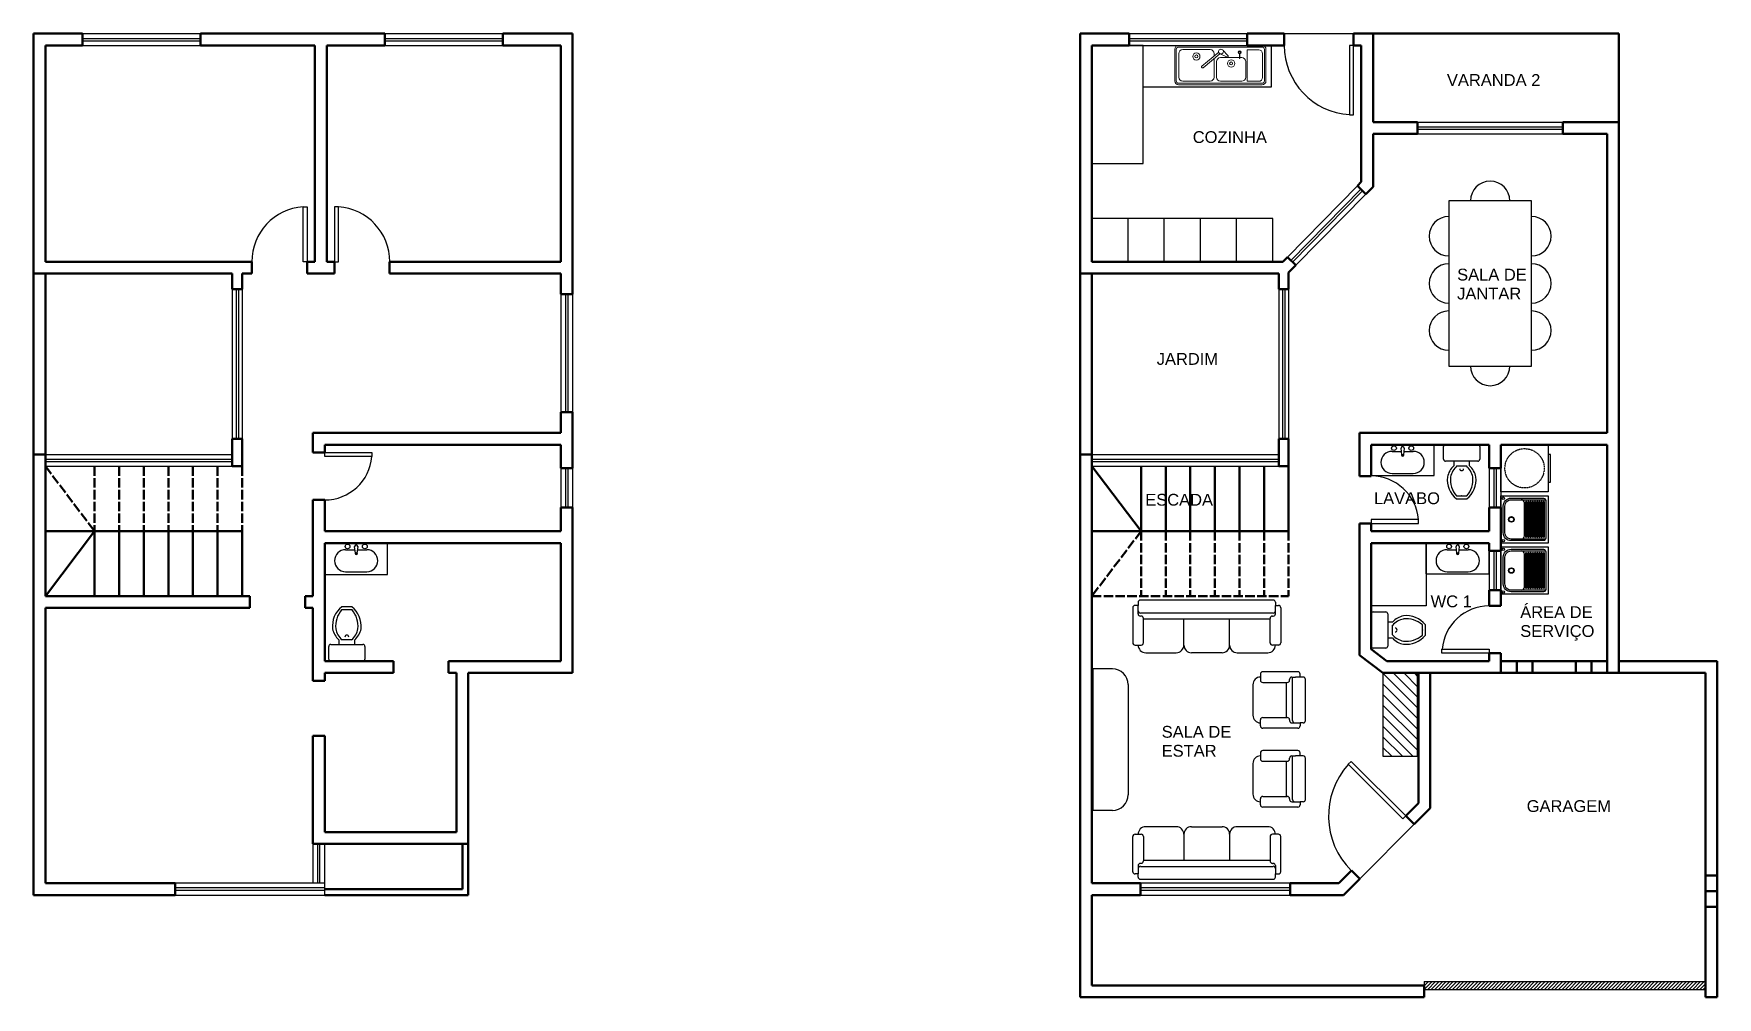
# Model space of a CAD drawing. Header units: centimetres. Extents: x 2462 to 4603, y 3762 to 4987.
import ezdxf

# ---------------------------------------------------------------- set-up
doc = ezdxf.new("R2010")
doc.units = ezdxf.units.CM
doc.linetypes.add('ACAD_ISO02W100', pattern=[15, 12, -3])
doc.linetypes.add('DASHED2', pattern=[0.375, 0.25, -0.125])
doc.layers.add('Humanização', color=2, linetype='Continuous')
doc.layers.add('Texto', color=3, linetype='Continuous')
doc.layers.add('Paredes', color=7, linetype='Continuous', lineweight=50)
doc.layers.add('Portas e Janelas', color=5, linetype='Continuous', lineweight=30)
doc.styles.add('Annotative', font='arial.ttf')

# ---------------------------------------------------------------- blocks, each defined once
blk = doc.blocks.new('A$C392A3B68')
at = {"lineweight": 5}
for p, q in [((0, 450), (0, 50)), ((20, 450), (20, 50)), ((1110, 500), (50, 500)), ((1110, 480), (50, 480)), ((451, 447), (101, 447)), ((613, 440), (674, 372)), ((919, 445), (1067, 445)), ((919, 44), (919, 445)), ((1140, 50), (1140, 450)), ((1160, 50), (1160, 450)), ((51, 397), (51, 97)), ((346, 236), (559, 414)), ((574, 394), (362, 216)), ((501, 366), (501, 397)), ((501, 97), (501, 333)), ((532, 295), (532, 95)), ((570, 397), (658, 356)), ((852, 345), (582, 345)), ((822, 334), (822, 394)), ((828, 334), (822, 334)), ((828, 394), (828, 334)), ((902, 95), (902, 295)), ((1117, 395), (1117, 94)), ((50, 20), (1110, 20)), ((50, 0), (1110, 0)), ((101, 47), (451, 47)), ((582, 45), (852, 45)), ((1067, 44), (919, 44))]:
    blk.add_line(p, q, dxfattribs=at)
for centre, radius in [((588, 422), 30.5), ((275, 360), 45.8), ((275, 360), 18.9), ((717, 271), 45.8), ((717, 271), 18.9), ((825, 413), 11.8)]:
    blk.add_circle(centre, radius, dxfattribs=at)
for centre, radius, start, end in [((50, 450), 50, 90, 180), ((50, 450), 30, 90, 180), ((101, 397), 50, 90, 180), ((451, 397), 50, 360, 90), ((825, 413), 19.3, 279.2212, 260.7788), ((1067, 395), 50, 360, 90), ((1110, 450), 50, 0, 90), ((1110, 450), 30, 360, 90), ((354, 226), 12.5, 129.3488, 310.493), ((582, 295), 50, 90, 180), ((667, 363), 11.4, 219.9677, 51.5544), ((825, 413), 19.3, 260.7788, 289.3657), ((852, 295), 50, 0, 90), ((50, 50), 50, 180, 270), ((50, 50), 30, 180, 270), ((101, 97), 50, 180, 270), ((451, 97), 50, 270, 0), ((582, 95), 50, 180, 270), ((852, 95), 50, 270, 0), ((1067, 94), 50, 270, 360), ((1110, 50), 50, 270, 0), ((1110, 50), 30, 270, 0)]:
    blk.add_arc(centre, radius, start, end, dxfattribs=at)
blk = doc.blocks.new('СМ05 600х600')
at = {"color": 0}
blk.add_lwpolyline([(0, 0), (-600, 0), (-600, 600), (0, 600)], close=True, dxfattribs=at)
blk.add_lwpolyline([(0, 0), (-600, 0), (-600, 600), (0, 600)], close=True, dxfattribs=at)
blk.add_lwpolyline([(0, 125), (30, 125), (30, 475), (0, 475)], dxfattribs=at)
blk.add_lwpolyline([(0, 125), (30, 125), (30, 475), (0, 475)], dxfattribs=at)
at = {"color": 0, "linetype": 'DASHED2', "ltscale": 10}
blk.add_circle((-300, 300), 250, dxfattribs=at)

msp = doc.modelspace()

# ---------------------------------------------------------------- hatches: boundary and pattern name
at = {"layer": 'Humanização'}
h = msp.add_hatch(dxfattribs=at)
h.set_pattern_fill('ANSI31', color=256, scale=3, angle=90)
h.paths.add_polyline_path([(4221.6, 4173.6), (4177.6, 4173.6), (4177.6, 4068.6), (4221.6, 4068.6)])
at = {"layer": 'Portas e Janelas'}
h = msp.add_hatch(dxfattribs=at)
h.set_pattern_fill('ANSI31', color=256)
h.paths.add_polyline_path([(4587.6, 3782.1), (4230.1, 3782.1), (4230.1, 3772.1), (4587.6, 3772.1)])

# ---------------------------------------------------------------- linework, layer by layer
at = {"layer": 'Humanização'}
for p, q in [((3872.8, 4972.1), (3807.6, 4972.1)), ((3807.6, 4972.1), (3807.6, 4822.1)), ((3872.8, 4919.1), (3872.8, 4972.1)), ((3872.8, 4972.1), (3917.9, 4972.1)), ((3872.8, 4919.1), (3872.8, 4972.1)), ((4035.3, 4972.1), (4023.9, 4972.1)), ((4035.3, 4972.1), (4035.3, 4919.1)), ((4035.3, 4919.1), (3872.8, 4919.1)), ((3872.8, 4822.1), (3872.8, 4919.1)), ((3807.6, 4822.1), (3872.8, 4822.1)), ((4261.4, 4774.6), (4261.4, 4564.6)), ((4366.4, 4774.6), (4261.4, 4774.6)), ((4366.4, 4564.6), (4366.4, 4774.6)), ((4037.6, 4752.1), (3807.6, 4752.1)), ((3807.6, 4752.1), (3807.6, 4697.1)), ((3853.6, 4697.1), (3853.6, 4752.1)), ((3899.6, 4697.1), (3899.6, 4752.1)), ((3945.6, 4697.1), (3945.6, 4752.1)), ((3991.6, 4697.1), (3991.6, 4752.1)), ((4037.6, 4697.1), (4037.6, 4752.1)), ((3807.6, 4697.1), (4037.6, 4697.1)), ((4261.4, 4564.6), (4366.4, 4564.6)), ((4162.6, 4464.6), (4242.6, 4464.6)), ((4162.6, 4425.6), (4162.6, 4464.6)), ((4189.1, 4456.1), (4201.1, 4456.1)), ((4201.6, 4451.7), (4200.6, 4460.2)), ((4203.6, 4451.7), (4201.6, 4451.7)), ((4204.6, 4460.2), (4203.6, 4451.7)), ((4204.1, 4456.1), (4216.1, 4456.1)), ((4242.6, 4425.6), (4242.6, 4464.6)), ((4254.6, 4446.1), (4254.6, 4462.1)), ((4257.1, 4464.6), (4298.1, 4464.6)), ((4300.6, 4462.1), (4300.6, 4446.1)), ((4298.1, 4443.6), (4257.1, 4443.6)), ((4267.6, 4443.6), (4267.6, 4437.6)), ((4271.6, 4437.6), (4283.6, 4437.6)), ((4287.6, 4437.6), (4287.6, 4443.6)), ((4162.6, 4425.6), (4242.6, 4425.6)), ((4162.6, 4424.6), (4162.6, 4424.8)), ((4189.1, 4428.1), (4216.1, 4428.1)), ((4271, 4399.5), (4284.2, 4399.5)), ((4271.1, 4395.6), (4284.1, 4395.6)), ((4277.5, 4399.5), (4277.6, 4399.5)), ((4277.7, 4399.5), (4277.6, 4399.5)), ((2832.4, 4339.6), (2912.4, 4339.6)), ((2832.4, 4339.6), (2832.4, 4299.6)), ((2858.9, 4331.1), (2870.9, 4331.1)), ((2871.4, 4326.7), (2870.4, 4335.2)), ((2873.4, 4326.7), (2871.4, 4326.7)), ((2874.4, 4335.2), (2873.4, 4326.7)), ((2874, 4331.1), (2885.9, 4331.1)), ((2912.4, 4299.6), (2912.4, 4339.6)), ((4232.6, 4339.6), (4312.6, 4339.6)), ((4232.6, 4300.6), (4232.6, 4339.6)), ((4232.6, 4339.6), (4232.6, 4259.6)), ((4259.1, 4331.1), (4271.1, 4331.1)), ((4271.6, 4326.7), (4270.6, 4335.2)), ((4273.6, 4326.7), (4271.6, 4326.7)), ((4274.6, 4335.2), (4273.6, 4326.7)), ((4274.1, 4331.1), (4286.1, 4331.1)), ((4312.6, 4300.6), (4312.6, 4339.6)), ((2858.9, 4303.1), (2885.9, 4303.1)), ((4259.1, 4303.1), (4286.1, 4303.1)), ((2832.4, 4299.6), (2912.4, 4299.6)), ((4232.6, 4300.6), (4312.6, 4300.6)), ((3866.3, 4260.3), (3862.4, 4260.3)), ((3866.3, 4264.2), (3866.3, 4260.3)), ((3866.3, 4253.5), (3866.3, 4260.3)), ((4038, 4267.1), (3869.2, 4267.1)), ((4040.9, 4264.2), (4040.9, 4260.3)), ((4040.9, 4260.3), (4044.7, 4260.3)), ((4040.9, 4253.5), (4040.9, 4260.3)), ((4232.6, 4259.6), (4162.6, 4259.6)), ((2867.1, 4254.7), (2853.9, 4254.7)), ((2867, 4258.6), (2854, 4258.6)), ((2860.4, 4254.7), (2860.5, 4254.7)), ((2860.6, 4254.7), (2860.5, 4254.7)), ((3859.5, 4257.4), (3859.5, 4212.8)), ((3866.3, 4249.6), (3866.3, 4254.5)), ((4038, 4250.6), (3869.2, 4250.6)), ((3870.2, 4246.7), (3869.2, 4246.7)), ((3873.1, 4212.8), (3873.1, 4243.8)), ((4034.1, 4242.8), (3873.1, 4242.8)), ((3924.5, 4209.9), (3924.5, 4242.8)), ((3982.7, 4209.9), (3982.7, 4242.8)), ((4034.1, 4212.8), (4034.1, 4243.8)), ((4037, 4246.7), (4038, 4246.7)), ((4040.9, 4249.6), (4040.9, 4254.5)), ((4047.7, 4257.4), (4047.7, 4212.8)), ((4162.6, 4208.5), (4162.6, 4249.5)), ((4165.1, 4252), (4181.1, 4252)), ((4183.6, 4249.5), (4183.6, 4208.5)), ((4189.6, 4239), (4183.6, 4239)), ((2850.5, 4216.6), (2850.5, 4210.6)), ((2866.5, 4216.6), (2854.5, 4216.6)), ((2870.5, 4210.6), (2870.5, 4216.6)), ((4183.6, 4219), (4189.6, 4219)), ((4189.6, 4223), (4189.6, 4235)), ((4227.7, 4222.4), (4227.7, 4235.6)), ((4227.7, 4229.1), (4227.7, 4229)), ((4227.7, 4228.9), (4227.7, 4229)), ((4231.6, 4222.5), (4231.6, 4235.5)), ((2837.5, 4192.1), (2837.5, 4208.1)), ((2840, 4210.6), (2881, 4210.6)), ((2883.5, 4208.1), (2883.5, 4192.1)), ((3862.4, 4209.9), (3870.2, 4209.9)), ((3876, 4200.2), (3914.8, 4200.2)), ((3973, 4200.2), (3934.2, 4200.2)), ((3992.4, 4200.2), (4031.2, 4200.2)), ((4044.7, 4209.9), (4037, 4209.9)), ((4181.1, 4206), (4165.1, 4206)), ((2881, 4189.6), (2840, 4189.6)), ((3833.6, 4179.6), (3808.6, 4179.6)), ((3808.6, 4179.6), (3808.6, 3999.6)), ((4069.4, 4175.9), (4024.8, 4175.9)), ((4177.6, 4173.6), (4177.6, 4068.6)), ((4221.6, 4173.6), (4177.6, 4173.6)), ((4221.6, 4068.6), (4221.6, 4173.6)), ((3853.6, 4159.6), (3853.6, 4019.6)), ((4012.2, 4159.5), (4012.2, 4120.7)), ((4021.9, 4173), (4021.9, 4165.3)), ((4024.8, 4162.4), (4055.9, 4162.4)), ((4054.9, 4117.7), (4054.9, 4162.4)), ((4058.8, 4165.3), (4058.8, 4166.2)), ((4061.7, 4169.2), (4066.5, 4169.2)), ((4062.7, 4113.9), (4062.7, 4169.2)), ((4076.2, 4169.2), (4066.5, 4169.2)), ((4072.4, 4169.2), (4072.4, 4173)), ((4079.1, 4113.9), (4079.1, 4166.2)), ((4021.9, 4107.1), (4021.9, 4114.8)), ((4024.8, 4117.7), (4055.9, 4117.7)), ((4058.8, 4114.8), (4058.8, 4113.9)), ((4061.7, 4111), (4066.5, 4111)), ((4065.6, 4111), (4072.4, 4111)), ((4076.2, 4111), (4072.4, 4111)), ((4072.4, 4111), (4072.4, 4107.1)), ((4069.4, 4104.2), (4024.8, 4104.2)), ((4021.9, 4072.8), (4021.9, 4065)), ((4069.4, 4075.7), (4024.8, 4075.7)), ((4061.7, 4068.9), (4066.5, 4068.9)), ((4062.7, 4013.6), (4062.7, 4068.9)), ((4076.2, 4068.9), (4066.5, 4068.9)), ((4072.4, 4068.9), (4072.4, 4072.8)), ((4177.6, 4068.6), (4221.6, 4068.6)), ((4012.2, 4059.2), (4012.2, 4020.4)), ((4024.8, 4062.1), (4055.9, 4062.1)), ((4054.9, 4017.5), (4054.9, 4062.1)), ((4058.8, 4065), (4058.8, 4066)), ((4079.1, 4013.6), (4079.1, 4066)), ((4021.9, 4006.8), (4021.9, 4014.6)), ((4024.8, 4017.5), (4055.9, 4017.5)), ((4069.4, 4003.9), (4024.8, 4003.9)), ((4058.8, 4014.6), (4058.8, 4013.6)), ((4061.7, 4010.7), (4066.5, 4010.7)), ((4065.6, 4010.7), (4072.4, 4010.7)), ((4076.2, 4010.7), (4072.4, 4010.7)), ((4072.4, 4010.7), (4072.4, 4006.8)), ((3833.6, 3999.6), (3808.6, 3999.6)), ((3859.5, 3921.8), (3859.5, 3966.4)), ((3862.4, 3969.3), (3870.2, 3969.3)), ((3873.1, 3966.4), (3873.1, 3935.4)), ((3914.8, 3979), (3876, 3979)), ((3924.5, 3969.3), (3924.5, 3936.3)), ((3934.2, 3979), (3973, 3979)), ((3982.7, 3969.3), (3982.7, 3936.3)), ((4031.2, 3979), (3992.4, 3979)), ((4034.1, 3966.4), (4034.1, 3935.4)), ((4044.7, 3969.3), (4037, 3969.3)), ((4047.7, 3921.8), (4047.7, 3966.4)), ((3866.3, 3918.9), (3862.4, 3918.9)), ((3866.3, 3929.5), (3866.3, 3924.7)), ((3866.3, 3925.7), (3866.3, 3918.9)), ((3866.3, 3915), (3866.3, 3918.9)), ((3870.2, 3932.4), (3869.2, 3932.4)), ((3869.2, 3928.6), (4038, 3928.6)), ((3873.1, 3936.3), (4034.1, 3936.3)), ((4037, 3932.4), (4038, 3932.4)), ((4040.9, 3929.5), (4040.9, 3924.7)), ((4040.9, 3925.7), (4040.9, 3918.9)), ((4040.9, 3915), (4040.9, 3918.9)), ((4040.9, 3918.9), (4044.7, 3918.9)), ((3869.2, 3912.1), (4038, 3912.1))]:
    msp.add_line(p, q, dxfattribs=at)
at = {"layer": 'Humanização', "ltscale": 8}
for points in [[(4327.6, 4339.6), (4327.6, 4399.6), (4387.6, 4399.6), (4387.6, 4339.6), (4327.6, 4339.6)], [(4357.4, 4348.6), (4357.4, 4390.6)], [(4384.6, 4393.6), (4384.6, 4345.6)], [(4327.6, 4274.6), (4327.6, 4334.6), (4387.6, 4334.6), (4387.6, 4274.6), (4327.6, 4274.6)], [(4357.4, 4283.6), (4357.4, 4325.6)], [(4384.6, 4328.6), (4384.6, 4280.6)]]:
    msp.add_lwpolyline(points, dxfattribs=at)
for points in [[(4384.6, 4345.6, -0.414214), (4381.6, 4342.6), (4340.6, 4342.6, -0.414214), (4330.6, 4352.6), (4330.6, 4386.6, -0.414214), (4340.6, 4396.6), (4381.6, 4396.6, -0.414214), (4384.6, 4393.6)], [(4384.6, 4345.6, -0.414214), (4383.6, 4344.6), (4340.6, 4344.6, -0.414214), (4332.6, 4352.6), (4332.6, 4386.6, -0.414214), (4340.6, 4394.6), (4383.6, 4394.6, -0.414214), (4384.6, 4393.6, -0.414214)], [(4384.6, 4280.6, -0.414214), (4381.6, 4277.6), (4340.6, 4277.6, -0.414214), (4330.6, 4287.6), (4330.6, 4321.6, -0.414214), (4340.6, 4331.6), (4381.6, 4331.6, -0.414214), (4384.6, 4328.6)], [(4384.6, 4280.6, -0.414214), (4383.6, 4279.6), (4340.6, 4279.6, -0.414214), (4332.6, 4287.6), (4332.6, 4321.6, -0.414214), (4340.6, 4329.6), (4383.6, 4329.6, -0.414214), (4384.6, 4328.6, -0.414214)]]:
    msp.add_lwpolyline(points, format="xyb", dxfattribs=at)
for points in [[(4358.9, 4391.6), (4358.9, 4347.6, 1), (4360.5, 4347.6), (4360.5, 4391.6, 1)], [(4361.7, 4391.6), (4361.7, 4347.6, 1), (4363.3, 4347.6), (4363.3, 4391.6, 1)], [(4364.5, 4391.6), (4364.5, 4347.6, 1), (4366.1, 4347.6), (4366.1, 4391.6, 1)], [(4367.3, 4391.6), (4367.3, 4347.6, 1), (4368.9, 4347.6), (4368.9, 4391.6, 1)], [(4370.1, 4391.6), (4370.1, 4347.6, 1), (4371.7, 4347.6), (4371.7, 4391.6, 1)], [(4372.9, 4391.6), (4372.9, 4347.6, 1), (4374.5, 4347.6), (4374.5, 4391.6, 1)], [(4375.7, 4391.6), (4375.7, 4347.6, 1), (4377.3, 4347.6), (4377.3, 4391.6, 1)], [(4375.7, 4391.6), (4375.7, 4347.6, 1), (4377.3, 4347.6), (4377.3, 4391.6, 1)], [(4378.5, 4391.6), (4378.5, 4347.6, 1), (4380.1, 4347.6), (4380.1, 4391.6, 1)], [(4381.3, 4391.6), (4381.3, 4347.6, 1), (4382.9, 4347.6), (4382.9, 4391.6, 1)], [(4358.9, 4326.6), (4358.9, 4282.6, 1), (4360.5, 4282.6), (4360.5, 4326.6, 1)], [(4361.7, 4326.6), (4361.7, 4282.6, 1), (4363.3, 4282.6), (4363.3, 4326.6, 1)], [(4364.5, 4326.6), (4364.5, 4282.6, 1), (4366.1, 4282.6), (4366.1, 4326.6, 1)], [(4367.3, 4326.6), (4367.3, 4282.6, 1), (4368.9, 4282.6), (4368.9, 4326.6, 1)], [(4370.1, 4326.6), (4370.1, 4282.6, 1), (4371.7, 4282.6), (4371.7, 4326.6, 1)], [(4372.9, 4326.6), (4372.9, 4282.6, 1), (4374.5, 4282.6), (4374.5, 4326.6, 1)], [(4375.7, 4326.6), (4375.7, 4282.6, 1), (4377.3, 4282.6), (4377.3, 4326.6, 1)], [(4375.7, 4326.6), (4375.7, 4282.6, 1), (4377.3, 4282.6), (4377.3, 4326.6, 1)], [(4378.5, 4326.6), (4378.5, 4282.6, 1), (4380.1, 4282.6), (4380.1, 4326.6, 1)], [(4381.3, 4326.6), (4381.3, 4282.6, 1), (4382.9, 4282.6), (4382.9, 4326.6, 1)]]:
    msp.add_lwpolyline(points, format="xyb", close=True, dxfattribs=at)
at = {"layer": 'Humanização'}
for centre in [(4191.6, 4460.2), (4213.6, 4460.2), (2861.4, 4335.2), (2883.4, 4335.2), (4261.6, 4335.2), (4283.6, 4335.2)]:
    msp.add_circle(centre, 3, dxfattribs=at)
at = {"layer": 'Humanização', "ltscale": 8}
for centre, radius in [((4330.6, 4396.6), 1.5), ((4340.8, 4369.6), 3.5), ((4340.8, 4369.6), 3), ((4330.6, 4342.5), 1.5), ((4330.6, 4331.6), 1.5), ((4340.8, 4304.6), 3.5), ((4340.8, 4304.6), 3), ((4330.6, 4277.5), 1.5)]:
    msp.add_circle(centre, radius, dxfattribs=at)
at = {"layer": 'Humanização'}
for centre, radius, start, end in [((4313.9, 4774.6), 25, 0, 180), ((4261.4, 4729.6), 25, 90, 270), ((4366.4, 4729.6), 25, 270, 90), ((4261.4, 4669.6), 25, 90, 270), ((4366.4, 4669.6), 25, 270, 90), ((4261.4, 4609.6), 25, 90, 270), ((4366.4, 4609.6), 25, 270, 90), ((4313.9, 4564.6), 25, 180, 0), ((4189.1, 4442.1), 14, 90, 270), ((4202.6, 4460.2), 2, 0, 180), ((4202.6, 4451.7), 1.5, 138.1701, 41.8299), ((4216.1, 4442.1), 14, 270, 90), ((4257.1, 4462.1), 2.5, 90, 180), ((4298.1, 4462.1), 2.5, 0, 90), ((4257.1, 4446.1), 2.5, 180, 270), ((4283.4, 4419.1), 24.2, 130.4885, 169.445), ((4287.4, 4419.1), 24.2, 130.4885, 169.445), ((4277.6, 4434.1), 2.5, 180, 0), ((4267.9, 4419.1), 24.2, 10.555, 49.5115), ((4271.9, 4419.1), 24.2, 10.555, 49.5115), ((4298.1, 4446.1), 2.5, 270, 0), ((4291.9, 4420.6), 32.5, 174.7338, 230.2513), ((4294.6, 4420.1), 31.3, 173.5369, 221.0604), ((4264.6, 4420.1), 31.3, 308.5517, 6.4631), ((4260.6, 4420.1), 31.3, 318.9396, 6.4631), ((2858.9, 4317.1), 14, 90, 270), ((2872.4, 4335.2), 2, 0, 180), ((2872.4, 4326.7), 1.5, 138.1701, 41.8299), ((2885.9, 4317.1), 14, 270, 90), ((4259.1, 4317.1), 14, 90, 270), ((4272.6, 4335.2), 2, 0, 180), ((4272.6, 4326.7), 1.5, 138.1701, 41.8299), ((4286.1, 4317.1), 14, 270, 90), ((3862.4, 4257.4), 2.91, 90, 180), ((3869.2, 4264.2), 2.91, 90, 180), ((4038, 4264.2), 2.91, 0, 90), ((4044.7, 4257.4), 2.91, 0, 90), ((2873.5, 4234.1), 31.3, 128.5517, 186.4631), ((2877.5, 4234.1), 31.3, 138.9396, 186.4631), ((2846.2, 4233.6), 32.5, 354.7338, 50.2513), ((2843.5, 4234.1), 31.3, 353.5369, 41.0604), ((3869.2, 4253.5), 2.91, 180, 270), ((3869.2, 4249.6), 2.91, 180, 270), ((3870.2, 4243.8), 2.91, 0, 90), ((4037, 4243.8), 2.91, 90, 180), ((4038, 4253.5), 2.91, 270, 0), ((4038, 4249.6), 2.91, 270, 0), ((4165.1, 4249.5), 2.5, 90, 180), ((4181.1, 4249.5), 2.5, 0, 90), ((4208.1, 4223.2), 24.2, 100.555, 139.5115), ((4208.1, 4219.2), 24.2, 100.555, 139.5115), ((4207.1, 4216), 31.3, 38.5517, 96.4631), ((4207.1, 4212), 31.3, 48.9396, 96.4631), ((2866.2, 4235), 24.2, 190.555, 229.5115), ((2870.2, 4235), 24.2, 190.555, 229.5115), ((2860.5, 4220.1), 2.5, 0, 180), ((2850.8, 4235), 24.2, 310.4885, 349.445), ((2854.8, 4235), 24.2, 310.4885, 349.445), ((4208.1, 4238.7), 24.2, 220.4885, 259.445), ((4208.1, 4234.7), 24.2, 220.4885, 259.445), ((4193.1, 4229), 2.5, 270, 90), ((4206.6, 4243.3), 32.5, 264.7338, 320.2513), ((4207.1, 4246), 31.3, 263.5369, 311.0604), ((2840, 4208.1), 2.5, 90, 180), ((2881, 4208.1), 2.5, 0, 90), ((3862.4, 4212.8), 2.91, 180, 270), ((3876, 4209.9), 9.7, 180, 270), ((3870.2, 4212.8), 2.91, 270, 0), ((3914.8, 4209.9), 9.7, 270, 0), ((3934.2, 4209.9), 9.7, 180, 270), ((3973, 4209.9), 9.7, 270, 0), ((3992.4, 4209.9), 9.7, 180, 270), ((4031.2, 4209.9), 9.7, 270, 0), ((4037, 4212.8), 2.91, 180, 270), ((4044.7, 4212.8), 2.91, 270, 0), ((4165.1, 4208.5), 2.5, 180, 270), ((4181.1, 4208.5), 2.5, 270, 0), ((2840, 4192.1), 2.5, 180, 270), ((2881, 4192.1), 2.5, 270, 0), ((3833.6, 4159.6), 20, 0, 90), ((4024.8, 4173), 2.91, 90, 180), ((4069.4, 4173), 2.91, 0, 90), ((4021.9, 4159.5), 9.7, 90, 180), ((4024.8, 4165.3), 2.91, 180, 270), ((4055.9, 4165.3), 2.91, 270, 0), ((4061.7, 4166.2), 2.91, 90, 180), ((4076.2, 4166.2), 2.91, 0, 90), ((4021.9, 4120.7), 9.7, 180, 270), ((4024.8, 4114.8), 2.91, 90, 180), ((4055.9, 4114.8), 2.91, 0, 90), ((4061.7, 4113.9), 2.91, 180, 270), ((4065.6, 4113.9), 2.91, 180, 270), ((4076.2, 4113.9), 2.91, 270, 0), ((4024.8, 4107.1), 2.91, 180, 270), ((4069.4, 4107.1), 2.91, 270, 0), ((4021.9, 4059.2), 9.7, 90, 180), ((4024.8, 4072.8), 2.91, 90, 180), ((4061.7, 4066), 2.91, 90, 180), ((4069.4, 4072.8), 2.91, 0, 90), ((4076.2, 4066), 2.91, 0, 90), ((4024.8, 4065), 2.91, 180, 270), ((4055.9, 4065), 2.91, 270, 0), ((3833.6, 4019.6), 20, 270, 0), ((4021.9, 4020.4), 9.7, 180, 270), ((4024.8, 4014.6), 2.91, 90, 180), ((4024.8, 4006.8), 2.91, 180, 270), ((4055.9, 4014.6), 2.91, 0, 90), ((4061.7, 4013.6), 2.91, 180, 270), ((4065.6, 4013.6), 2.91, 180, 270), ((4069.4, 4006.8), 2.91, 270, 0), ((4076.2, 4013.6), 2.91, 270, 0), ((3862.4, 3966.4), 2.91, 90, 180), ((3876, 3969.3), 9.7, 90, 180), ((3870.2, 3966.4), 2.91, 0, 90), ((3914.8, 3969.3), 9.7, 0, 90), ((3934.2, 3969.3), 9.7, 90, 180), ((3973, 3969.3), 9.7, 0, 90), ((3992.4, 3969.3), 9.7, 90, 180), ((4031.2, 3969.3), 9.7, 0, 90), ((4037, 3966.4), 2.91, 90, 180), ((4044.7, 3966.4), 2.91, 0, 90), ((3862.4, 3921.8), 2.91, 180, 270), ((3869.2, 3929.5), 2.91, 90, 180), ((3869.2, 3925.7), 2.91, 90, 180), ((3870.2, 3935.4), 2.91, 270, 0), ((4037, 3935.4), 2.91, 180, 270), ((4038, 3929.5), 2.91, 0, 90), ((4038, 3925.7), 2.91, 0, 90), ((4044.7, 3921.8), 2.91, 270, 0), ((3869.2, 3915), 2.91, 180, 270), ((4038, 3915), 2.91, 270, 0)]:
    msp.add_arc(centre, radius, start, end, dxfattribs=at)
at = {"layer": 'Humanização', "ltscale": 8}
for centre, start, end in [((4353.4, 4390.6), 0, 90), ((4353.4, 4348.6), 270, 0), ((4353.4, 4325.6), 0, 90), ((4353.4, 4283.6), 270, 0)]:
    msp.add_arc(centre, 4, start, end, dxfattribs=at)
at = {"layer": 'Paredes'}
for p, q in [((2524.7, 4987.1), (2462.4, 4987.1)), ((2462.4, 4987.1), (2462.4, 3892.1)), ((2524.7, 4972.1), (2524.7, 4987.1)), ((2674.7, 4972.1), (2674.7, 4987.1)), ((2908.7, 4987.1), (2674.7, 4987.1)), ((2908.7, 4972.1), (2908.7, 4987.1)), ((3147.4, 4987.1), (3058.7, 4987.1)), ((3058.7, 4972.1), (3058.7, 4987.1)), ((3147.4, 4655.8), (3147.4, 4987.1)), ((3792.6, 4987.1), (3792.6, 3762.1)), ((3854.9, 4987.1), (3792.6, 4987.1)), ((3854.9, 4972.1), (3854.9, 4987.1)), ((4004.9, 4972.1), (4004.9, 4987.1)), ((4052.1, 4987.1), (4004.9, 4987.1)), ((4052.1, 4972.1), (4052.1, 4987.1)), ((4477.6, 4987.1), (4140.1, 4987.1)), ((4140.1, 4972.1), (4140.1, 4987.1)), ((4165.1, 4987.1), (4165.1, 4874.6)), ((4477.6, 4174.6), (4477.6, 4987.1)), ((2524.7, 4972.1), (2477.4, 4972.1)), ((2477.4, 4972.1), (2477.4, 4697.1)), ((2819.9, 4972.1), (2674.7, 4972.1)), ((2819.9, 4972.1), (2819.9, 4697.1)), ((2834.9, 4972.1), (2834.9, 4697.1)), ((2908.7, 4972.1), (2834.9, 4972.1)), ((3132.4, 4972.1), (3058.7, 4972.1)), ((3132.4, 4697.1), (3132.4, 4972.1)), ((3807.6, 4972.1), (3807.6, 4697.1)), ((3854.9, 4972.1), (3807.6, 4972.1)), ((4052.1, 4972.1), (4004.9, 4972.1)), ((4150.1, 4972.1), (4140.1, 4972.1)), ((4150.1, 4972.1), (4150.1, 4798.6)), ((4221.4, 4874.6), (4165.1, 4874.6)), ((4165.1, 4859.6), (4165.1, 4792.4)), ((4221.4, 4859.6), (4165.1, 4859.6)), ((4221.4, 4859.6), (4221.4, 4874.6)), ((4477.6, 4874.6), (4406.4, 4874.6)), ((4406.4, 4859.6), (4406.4, 4874.6)), ((4462.6, 4859.6), (4406.4, 4859.6)), ((4462.6, 4479.6), (4462.6, 4859.6)), ((4150.1, 4798.6), (4145.2, 4793.6)), ((4155.9, 4783.1), (4145.2, 4793.6)), ((4165.1, 4792.4), (4155.9, 4783.1)), ((2739.9, 4697.1), (2477.4, 4697.1)), ((2739.9, 4682.1), (2739.9, 4697.1)), ((2809.9, 4682.1), (2809.9, 4697.1)), ((2819.9, 4697.1), (2809.9, 4697.1)), ((2844.9, 4697.1), (2834.9, 4697.1)), ((2844.9, 4682.1), (2844.9, 4697.1)), ((2914.9, 4682.1), (2914.9, 4697.1)), ((2915.1, 4697.1), (3132.4, 4697.1)), ((4050.2, 4697.1), (3807.6, 4697.1)), ((4056.1, 4703.1), (4050.2, 4697.1)), ((4066.8, 4692.6), (4056.1, 4703.1)), ((4066.8, 4692.6), (4057.6, 4683.3)), ((2714.9, 4682.1), (2462.4, 4682.1)), ((2477.4, 4682.1), (2477.4, 4272.1)), ((2714.9, 4682.1), (2714.9, 4662.1)), ((2727.4, 4682.1), (2727.4, 4662.1)), ((2739.9, 4682.1), (2727.4, 4682.1)), ((2844.9, 4682.1), (2809.9, 4682.1)), ((2834.9, 4682.1), (2834.9, 4682.1)), ((2914.9, 4682.1), (3132.4, 4682.1)), ((3132.4, 4655.8), (3132.4, 4682.1)), ((4045.1, 4682.1), (3792.6, 4682.1)), ((3807.6, 4682.1), (3807.6, 3907.1)), ((4045.1, 4682.1), (4045.1, 4662.1)), ((4057.6, 4683.3), (4057.6, 4662.1)), ((2714.9, 4662.1), (2727.4, 4662.1)), ((3132.4, 4655.8), (3147.4, 4655.8)), ((4045.1, 4662.1), (4057.6, 4662.1)), ((3132.4, 4479.6), (3132.4, 4505.8)), ((3132.4, 4505.8), (3147.4, 4505.8)), ((3147.4, 4434.6), (3147.4, 4505.8)), ((3132.4, 4479.6), (2817.4, 4479.6)), ((2817.4, 4479.6), (2817.4, 4454.6)), ((4147.6, 4479.6), (4147.6, 4424.6)), ((4462.6, 4479.6), (4147.6, 4479.6)), ((2477.4, 4452.1), (2462.4, 4452.1)), ((2714.9, 4472.1), (2714.9, 4437.1)), ((2714.9, 4472.1), (2727.4, 4472.1)), ((2727.4, 4472.1), (2727.4, 4437.1)), ((2832.4, 4454.6), (2817.4, 4454.6)), ((3132.4, 4464.6), (2832.4, 4464.6)), ((2832.4, 4464.6), (2832.4, 4454.6)), ((3132.4, 4434.6), (3132.4, 4464.6)), ((3807.6, 4452.1), (3792.6, 4452.1)), ((4045.1, 4472.1), (4057.6, 4472.1)), ((4045.1, 4472.1), (4045.1, 4437.1)), ((4057.6, 4472.1), (4057.6, 4437.1)), ((4162.6, 4464.6), (4162.6, 4424.6)), ((4312.6, 4464.6), (4162.6, 4464.6)), ((4312.6, 4464.6), (4312.6, 4434.6)), ((4327.6, 4464.6), (4327.6, 4434.6)), ((4462.6, 4464.6), (4327.6, 4464.6)), ((4462.6, 4174.6), (4462.6, 4464.6)), ((2727.4, 4437.1), (2714.9, 4437.1)), ((3132.4, 4434.6), (3147.4, 4434.6)), ((3807.6, 4437.1), (3870.1, 4354.6)), ((3870.1, 4437.1), (3870.1, 4354.6)), ((3901.4, 4437.1), (3901.4, 4354.6)), ((3932.6, 4437.1), (3932.6, 4354.6)), ((3963.9, 4437.1), (3963.9, 4354.6)), ((3995.1, 4437.1), (3995.1, 4354.6)), ((4026.4, 4437.1), (4026.4, 4354.6)), ((4057.6, 4437.1), (4045.1, 4437.1)), ((4057.6, 4437.1), (4057.6, 4354.6)), ((4312.6, 4434.6), (4327.6, 4434.6)), ((4162.6, 4424.6), (4147.6, 4424.6)), ((2817.4, 4394.6), (2817.4, 4272.1)), ((2832.4, 4394.6), (2817.4, 4394.6)), ((2832.4, 4394.6), (2832.4, 4354.6)), ((3132.4, 4354.6), (3132.4, 4384.6)), ((3132.4, 4384.6), (3147.4, 4384.6)), ((3147.4, 4174.6), (3147.4, 4384.6)), ((4312.6, 4384.6), (4312.6, 4354.6)), ((4312.6, 4384.6), (4327.6, 4384.6)), ((4327.6, 4384.6), (4327.6, 4329.6)), ((2477.4, 4354.6), (2727.4, 4354.6)), ((2539.9, 4354.6), (2477.4, 4272.1)), ((2539.9, 4354.6), (2539.9, 4272.1)), ((2571.2, 4354.6), (2571.2, 4272.1)), ((2602.4, 4354.6), (2602.4, 4272.1)), ((2633.7, 4354.6), (2633.7, 4272.1)), ((2664.9, 4354.6), (2664.9, 4272.1)), ((2696.2, 4354.6), (2696.2, 4272.1)), ((2727.4, 4354.6), (2727.4, 4272.1)), ((3132.4, 4354.6), (2832.4, 4354.6)), ((3807.6, 4354.6), (4057.6, 4354.6)), ((4162.6, 4364.6), (4147.6, 4364.6)), ((4147.6, 4364.6), (4147.6, 4197.1)), ((4162.6, 4364.6), (4162.6, 4354.6)), ((4312.6, 4354.6), (4162.6, 4354.6)), ((3132.4, 4339.6), (2832.4, 4339.6)), ((2832.4, 4339.6), (2832.4, 4189.6)), ((3132.4, 4189.6), (3132.4, 4339.6)), ((4312.6, 4339.6), (4162.6, 4339.6)), ((4162.6, 4339.6), (4162.6, 4204.6)), ((4312.6, 4339.6), (4312.6, 4329.6)), ((4312.6, 4329.6), (4327.6, 4329.6)), ((2477.4, 4272.1), (2737.4, 4272.1)), ((2737.4, 4272.1), (2737.4, 4257.1)), ((2807.4, 4272.1), (2807.4, 4257.1)), ((2807.4, 4272.1), (2817.4, 4272.1)), ((4312.6, 4279.6), (4327.6, 4279.6)), ((4312.6, 4279.6), (4312.6, 4259.6)), ((4312.6, 4259.6), (4327.6, 4259.6)), ((4327.6, 4279.6), (4327.6, 4259.6)), ((2477.4, 4257.1), (2737.4, 4257.1)), ((2477.4, 4257.1), (2477.4, 3907.1)), ((2807.4, 4257.1), (2817.4, 4257.1)), ((2817.4, 4257.1), (2817.4, 4257.1)), ((2817.4, 4257.1), (2817.4, 4164.6)), ((4147.6, 4197.1), (4177.6, 4174.6)), ((4162.6, 4204.6), (4182.6, 4189.6)), ((4312.6, 4199.6), (4327.6, 4199.6)), ((4312.6, 4199.6), (4312.6, 4189.6)), ((4327.6, 4199.6), (4327.6, 4174.6)), ((2919.9, 4189.6), (2832.4, 4189.6)), ((2832.4, 4174.6), (2832.4, 4164.6)), ((2919.9, 4174.6), (2832.4, 4174.6)), ((2919.9, 4174.6), (2919.9, 4189.6)), ((3132.4, 4189.6), (2989.9, 4189.6)), ((2989.9, 4174.6), (2989.9, 4189.6)), ((2999.9, 4174.6), (2989.9, 4174.6)), ((2999.9, 4174.6), (2999.9, 3972.1)), ((3147.4, 4174.6), (3014.9, 4174.6)), ((3014.9, 4174.6), (3014.9, 3892.1)), ((4587.6, 4174.6), (4177.6, 4174.6)), ((4312.6, 4189.6), (4182.6, 4189.6)), ((4222.6, 4174.6), (4222.6, 4008.8)), ((4237.6, 4174.6), (4237.6, 4002.7)), ((4462.6, 4189.6), (4327.6, 4189.6)), ((4347.6, 4189.6), (4347.6, 4174.6)), ((4367.6, 4189.6), (4367.6, 4174.6)), ((4422.6, 4174.6), (4422.6, 4189.6)), ((4442.6, 4174.6), (4442.6, 4189.6)), ((4602.6, 4189.6), (4477.6, 4189.6)), ((4587.6, 4174.6), (4587.6, 3762.1)), ((4602.6, 4189.6), (4602.6, 3762.1)), ((2817.4, 4164.6), (2832.4, 4164.6)), ((2817.4, 4094.6), (2817.4, 3957.1)), ((2817.4, 4094.6), (2832.4, 4094.6)), ((2832.4, 4094.6), (2832.4, 3972.1)), ((4206.5, 3992.7), (4222.6, 4008.8)), ((4217.2, 3982.1), (4237.6, 4002.7)), ((4217.2, 3982.1), (4206.5, 3992.7)), ((2999.9, 3972.1), (2832.4, 3972.1)), ((3014.9, 3957.1), (2817.4, 3957.1)), ((3007.4, 3957.1), (3007.4, 3899.6)), ((4121.4, 3907.1), (4137.4, 3923.2)), ((4148.1, 3912.6), (4137.4, 3923.2)), ((4602.6, 3917.1), (4587.6, 3917.1)), ((2477.4, 3907.1), (2642.4, 3907.1)), ((2642.4, 3907.1), (2642.4, 3892.1)), ((2832.4, 3899.6), (3007.4, 3899.6)), ((3807.6, 3907.1), (3869.5, 3907.1)), ((3869.5, 3907.1), (3869.5, 3892.1)), ((4059.5, 3907.1), (4059.5, 3892.1)), ((4059.5, 3907.1), (4121.4, 3907.1)), ((4127.6, 3892.1), (4148.1, 3912.6)), ((4602.6, 3897.1), (4587.6, 3897.1)), ((2462.4, 3892.1), (2642.4, 3892.1)), ((2832.4, 3892.1), (3014.9, 3892.1)), ((3807.6, 3892.1), (3869.5, 3892.1)), ((3807.6, 3892.1), (3807.6, 3777.1)), ((4059.5, 3892.1), (4127.6, 3892.1)), ((4602.6, 3877.1), (4587.6, 3877.1)), ((3807.6, 3777.1), (4230.1, 3777.1)), ((4230.1, 3777.1), (4230.1, 3762.1)), ((3792.6, 3762.1), (4230.1, 3762.1)), ((4587.6, 3762.1), (4602.6, 3762.1))]:
    msp.add_line(p, q, dxfattribs=at)
at = {"layer": 'Paredes', "linetype": 'ACAD_ISO02W100'}
for p, q in [((2477.4, 4437.1), (2539.9, 4354.6)), ((2539.9, 4437.1), (2539.9, 4354.6)), ((2571.2, 4437.1), (2571.2, 4354.6)), ((2602.4, 4437.1), (2602.4, 4354.6)), ((2633.7, 4437.1), (2633.7, 4354.6)), ((2664.9, 4437.1), (2664.9, 4354.6)), ((2696.2, 4437.1), (2696.2, 4354.6)), ((2727.4, 4437.1), (2727.4, 4354.6)), ((3870.1, 4354.6), (3807.6, 4272.1)), ((3870.1, 4354.6), (3870.1, 4272.1)), ((3901.4, 4354.6), (3901.4, 4272.1)), ((3932.6, 4354.6), (3932.6, 4272.1)), ((3963.9, 4354.6), (3963.9, 4272.1)), ((3995.1, 4354.6), (3995.1, 4272.1)), ((4026.4, 4354.6), (4026.4, 4272.1)), ((4057.6, 4354.6), (4057.6, 4272.1)), ((3807.6, 4272.1), (4057.6, 4272.1))]:
    msp.add_line(p, q, dxfattribs=at)
at = {"layer": 'Portas e Janelas'}
for p, q in [((2524.7, 4987.1), (2674.7, 4987.1)), ((2908.7, 4987.1), (3058.7, 4987.1)), ((3854.9, 4987.1), (4004.9, 4987.1)), ((4052.1, 4987.1), (4140.1, 4987.1)), ((2524.7, 4981.1), (2674.7, 4981.1)), ((2524.7, 4978.1), (2674.7, 4978.1)), ((2524.7, 4972.1), (2674.7, 4972.1)), ((2908.7, 4981.1), (3058.7, 4981.1)), ((2908.7, 4978.1), (3058.7, 4978.1)), ((2908.7, 4972.1), (3058.7, 4972.1)), ((3854.9, 4981.1), (4004.9, 4981.1)), ((3854.9, 4978.1), (4004.9, 4978.1)), ((3854.9, 4972.1), (4004.9, 4972.1)), ((4221.4, 4874.6), (4406.4, 4874.6)), ((4221.4, 4868.6), (4406.4, 4868.6)), ((4221.4, 4865.6), (4406.4, 4865.6)), ((4221.4, 4859.6), (4406.4, 4859.6)), ((4056.1, 4703.1), (4145.2, 4793.6)), ((4060.4, 4698.9), (4149.5, 4789.4)), ((4062.5, 4696.8), (4151.7, 4787.3)), ((4066.8, 4692.6), (4155.9, 4783.1)), ((2714.9, 4662.1), (2714.9, 4472.1)), ((2719.7, 4662.1), (2719.7, 4472.1)), ((2722.7, 4662.1), (2722.7, 4472.1)), ((2727.4, 4662.1), (2727.4, 4472.1)), ((3132.4, 4655.8), (3132.4, 4505.8)), ((3138.4, 4655.8), (3138.4, 4505.8)), ((3141.4, 4655.8), (3141.4, 4505.8)), ((3147.4, 4655.8), (3147.4, 4505.8)), ((4045.1, 4662.1), (4045.1, 4472.1)), ((4049.9, 4662.1), (4049.9, 4472.1)), ((4052.9, 4662.1), (4052.9, 4472.1)), ((4057.6, 4662.1), (4057.6, 4472.1)), ((2477.4, 4452.1), (2714.9, 4452.1)), ((3807.6, 4452.1), (4045.1, 4452.1)), ((2477.4, 4446.1), (2714.9, 4446.1)), ((2477.4, 4443.1), (2714.9, 4443.1)), ((2477.4, 4437.1), (2714.9, 4437.1)), ((3132.4, 4434.6), (3132.4, 4384.6)), ((3138.4, 4434.6), (3138.4, 4384.6)), ((3141.4, 4434.6), (3141.4, 4384.6)), ((3147.4, 4434.6), (3147.4, 4384.6)), ((3807.6, 4446.1), (4045.1, 4446.1)), ((3807.6, 4443.1), (4045.1, 4443.1)), ((3807.6, 4437.1), (4045.1, 4437.1)), ((4312.6, 4434.6), (4312.6, 4384.6)), ((4318.6, 4434.6), (4318.6, 4384.6)), ((4321.6, 4434.6), (4321.6, 4384.6)), ((4327.6, 4434.6), (4327.6, 4384.6)), ((4312.6, 4329.6), (4312.6, 4279.6)), ((4318.6, 4329.6), (4318.6, 4279.6)), ((4321.6, 4329.6), (4321.6, 4279.6)), ((4327.6, 4329.6), (4327.6, 4279.6)), ((2832.4, 4204.5), (2832.4, 4204.5)), ((4217.2, 3982.1), (4148.1, 3912.6)), ((2817.4, 3957.1), (2817.4, 3907.1)), ((2823.4, 3957.1), (2823.4, 3907.1)), ((2826.4, 3907.1), (2826.4, 3957.1)), ((2832.4, 3907.1), (2832.4, 3957.1)), ((2832.4, 3907.1), (2642.4, 3907.1)), ((2832.4, 3901.1), (2642.4, 3901.1)), ((2642.4, 3898.1), (2832.4, 3898.1)), ((2832.4, 3892.1), (2832.4, 3907.1)), ((4059.5, 3907.1), (3869.5, 3907.1)), ((4059.5, 3901.1), (3869.5, 3901.1)), ((3869.5, 3898.1), (4059.5, 3898.1)), ((2642.4, 3892.1), (2832.4, 3892.1)), ((3869.5, 3892.1), (4059.5, 3892.1)), ((4230.1, 3782.1), (4587.6, 3782.1)), ((4230.1, 3782.1), (4230.1, 3772.1)), ((4230.1, 3772.1), (4587.6, 3772.1)), ((4587.6, 3782.1), (4587.6, 3772.1))]:
    msp.add_line(p, q, dxfattribs=at)
for points in [[(4140.1, 4972.1), (4135.1, 4972.1), (4135.1, 4884.1), (4140.1, 4884.1)], [(2809.9, 4697.1), (2804.9, 4697.1), (2804.9, 4767.1), (2809.9, 4767.1)], [(2844.9, 4697.1), (2849.9, 4697.1), (2849.9, 4767.1), (2844.9, 4767.1)], [(2832.4, 4454.6), (2892.4, 4454.6), (2892.4, 4449.6), (2832.4, 4449.6)], [(4162.6, 4364.6), (4222.6, 4364.6), (4222.6, 4369.6), (4162.6, 4369.6)], [(4312.6, 4199.6), (4252.6, 4199.6), (4252.6, 4204.6), (4312.6, 4204.6)], [(4206.5, 3992.7), (4203, 3989.1), (4133.5, 4058.3), (4137.1, 4061.8)]]:
    msp.add_lwpolyline(points, close=True, dxfattribs=at)
for centre, radius, start, end in [((4140.1, 4972.1), 88, 180, 266.7481), ((2809.9, 4697.1), 70.2, 94.0856, 180), ((2844.9, 4697.1), 70.2, 0, 85.9144), ((2832.4, 4454.6), 60.2, 270, 355.2364), ((4162.6, 4364.6), 60.2, 4.7636, 90), ((4312.6, 4199.6), 60, 90, 175.2364), ((4206.5, 3992.7), 98.1, 138.0689, 225.1482)]:
    msp.add_arc(centre, radius, start, end, dxfattribs=at)

# ---------------------------------------------------------------- block references
at = {"layer": 'Humanização', "xscale": 0.1, "yscale": 0.1, "zscale": 0.1}
msp.add_blockref('A$C392A3B68', (3912.9, 4922.1), dxfattribs=at)
at = {"layer": 'Humanização', "ltscale": 8, "xscale": 0.1, "yscale": 0.1, "zscale": 0.1}
msp.add_blockref('СМ05 600х600', (4387.6, 4404.6), dxfattribs=at)

# ---------------------------------------------------------------- texts
at = {"layer": 'Texto', "style": 'Annotative'}
for s, p in [('VARANDA 2', (4258.9, 4920.7)), ('COZINHA', (3935.8, 4848.1)), ('SALA DE', (4271.9, 4673.3)), ('JANTAR', (4271.9, 4649.2)), ('JARDIM', (3890, 4566.1)), ('ESCADA', (3875.4, 4387.1)), ('LAVABO', (4166.2, 4389)), ('WC 1', (4238.2, 4257.9)), ('ÁREA DE', (4352.1, 4244.3)), ('SERVIÇO', (4352.1, 4220.2)), ('SALA DE', (3896.3, 4092.1)), ('ESTAR', (3896.3, 4068)), ('GARAGEM', (4360.3, 3997.7))]:
    msp.add_text(s, height=15, dxfattribs=at).set_placement(p)

doc.saveas('drawing.dxf')
